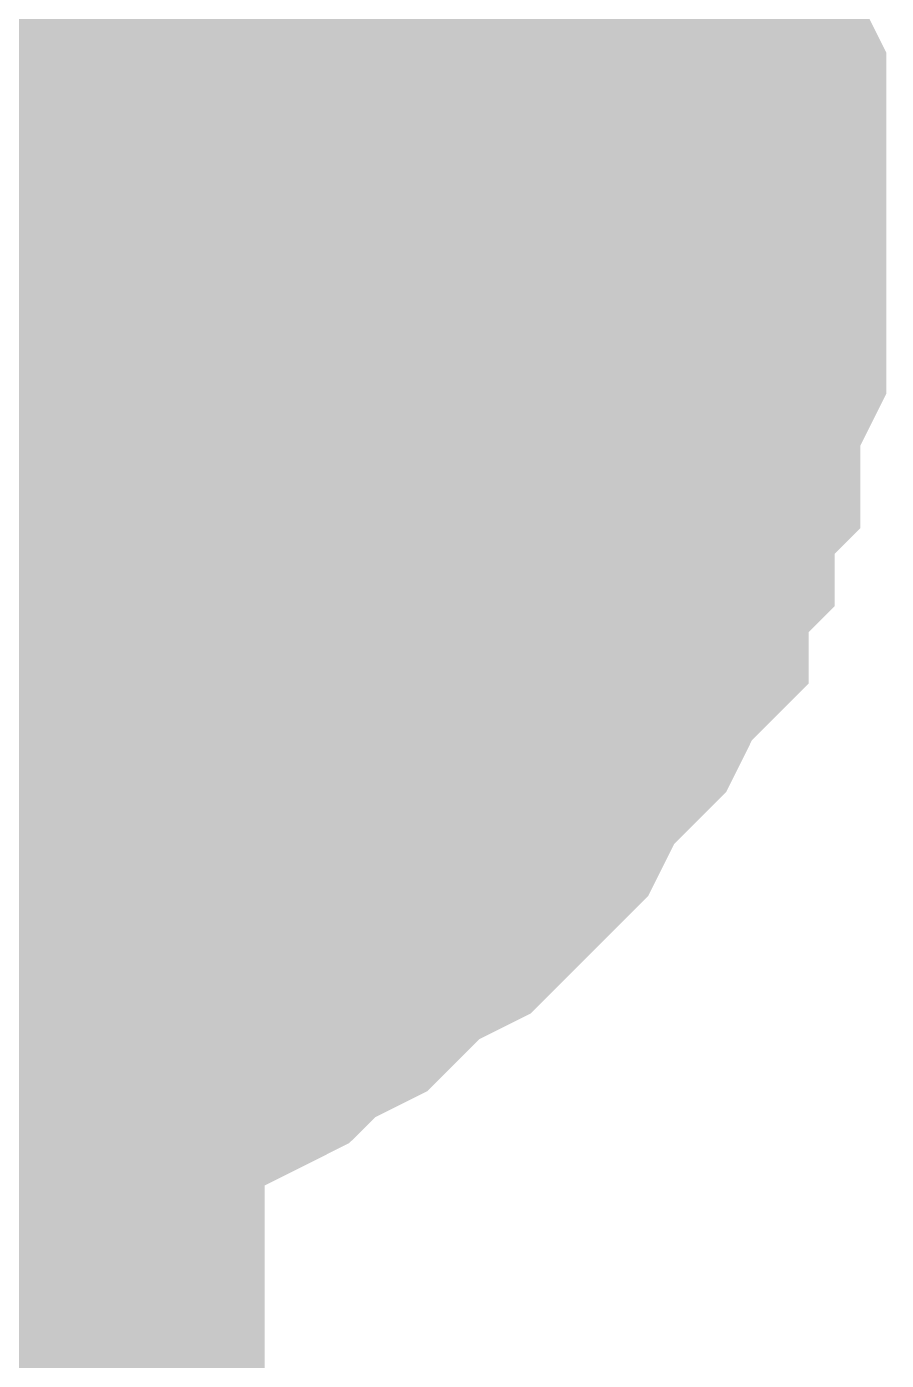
# Model space of a CAD drawing. Header units: inches. Extents: x 0 to 841, y 0 to 594.
# Drawn here: x 495.183 to 495.928, y 216.509 to 217.665 of the extents above; entities that cross this region are included whole.
import ezdxf

# ---------------------------------------------------------------- set-up
doc = ezdxf.new("R2010")
doc.units = ezdxf.units.IN
doc.layers.add('Sheet', color=255, linetype='Continuous')

msp = doc.modelspace()

# ---------------------------------------------------------------- linework, layer by layer
at = {"layer": 'Sheet'}
for points in [[(495.015, 212.4862, 0.7493, 0.7493, 0), (495.015, 217.4946, 0.7493, 0.7493, 0), (495.015, 222.4805, 0.7493, 0.7493, 0), (495.015, 227.4889, 0.7493, 0.7493, 0)], [(495.3743, 217.8314, 0.2997, 0.2997, 0), (495.3968, 217.809, 0.2997, 0.2997, 0), (495.4192, 217.7865, 0.2997, 0.2997, 0), (495.4192, 217.7641, 0.2997, 0.2997, 0), (495.4417, 217.7416, 0.2997, 0.2997, 0), (495.4417, 217.7191, 0.2997, 0.2997, 0), (495.4642, 217.6967, 0.2997, 0.2997, 0), (495.4642, 217.6742, 0.2997, 0.2997, 0), (495.4866, 217.6742, 0.2997, 0.2997, 0), (495.4866, 217.6293, 0.2997, 0.2997, 0), (495.4866, 217.6069, 0.2997, 0.2997, 0), (495.5091, 217.5844, 0.2997, 0.2997, 0), (495.5091, 217.5619, 0.2997, 0.2997, 0), (495.5091, 217.5395, 0.2997, 0.2997, 0), (495.5091, 217.517, 0.2997, 0.2997, 0), (495.5091, 217.4946, 0.2997, 0.2997, 0)], [(495.3743, 217.8314, 0.2997, 0.2997, 0), (495.3968, 217.809, 0.2997, 0.2997, 0), (495.4192, 217.7865, 0.2997, 0.2997, 0), (495.4192, 217.7641, 0.2997, 0.2997, 0), (495.4417, 217.7416, 0.2997, 0.2997, 0), (495.4417, 217.7191, 0.2997, 0.2997, 0), (495.4642, 217.6967, 0.2997, 0.2997, 0), (495.4642, 217.6742, 0.2997, 0.2997, 0), (495.4866, 217.6742, 0.2997, 0.2997, 0), (495.4866, 217.6293, 0.2997, 0.2997, 0), (495.4866, 217.6069, 0.2997, 0.2997, 0), (495.5091, 217.5844, 0.2997, 0.2997, 0), (495.5091, 217.5619, 0.2997, 0.2997, 0), (495.5091, 217.5395, 0.2997, 0.2997, 0), (495.5091, 217.517, 0.2997, 0.2997, 0), (495.5091, 217.4946, 0.2997, 0.2997, 0)], [(495.7112, 217.8314, 0.2997, 0.2997, 0), (495.7112, 217.7865, 0.2997, 0.2997, 0), (495.7337, 217.7641, 0.2997, 0.2997, 0), (495.7337, 217.7191, 0.2997, 0.2997, 0), (495.7561, 217.6967, 0.2997, 0.2997, 0), (495.7561, 217.6518, 0.2997, 0.2997, 0), (495.7786, 217.6069, 0.2997, 0.2997, 0), (495.7786, 217.5844, 0.2997, 0.2997, 0), (495.7786, 217.5395, 0.2997, 0.2997, 0), (495.7786, 217.4946, 0.2997, 0.2997, 0)], [(495.7112, 217.8314, 0.2997, 0.2997, 0), (495.7112, 217.7865, 0.2997, 0.2997, 0), (495.7337, 217.7641, 0.2997, 0.2997, 0), (495.7337, 217.7191, 0.2997, 0.2997, 0), (495.7561, 217.6967, 0.2997, 0.2997, 0), (495.7561, 217.6518, 0.2997, 0.2997, 0), (495.7786, 217.6069, 0.2997, 0.2997, 0), (495.7786, 217.5844, 0.2997, 0.2997, 0), (495.7786, 217.5395, 0.2997, 0.2997, 0), (495.7786, 217.4946, 0.2997, 0.2997, 0)], [(495.7112, 217.8314, 0.2997, 0.2997, 0), (495.7112, 217.7865, 0.2997, 0.2997, 0), (495.7337, 217.7641, 0.2997, 0.2997, 0), (495.7337, 217.7191, 0.2997, 0.2997, 0), (495.7561, 217.6967, 0.2997, 0.2997, 0), (495.7561, 217.6518, 0.2997, 0.2997, 0), (495.7786, 217.6069, 0.2997, 0.2997, 0), (495.7786, 217.5844, 0.2997, 0.2997, 0), (495.7786, 217.5395, 0.2997, 0.2997, 0), (495.7786, 217.4946, 0.2997, 0.2997, 0)], [(490.0069, 217.4946, 0.7493, 0.7493, 0), (495.015, 217.4946, 0.7493, 0.7493, 0)], [(495.4417, 217.7191, 0.0991, 0.0991, 0), (495.4642, 217.6967, 0.0991, 0.0991, 0), (495.4642, 217.6742, 0.0991, 0.0991, 0), (495.4866, 217.6742, 0.0991, 0.0991, 0), (495.4866, 217.6293, 0.0991, 0.0991, 0), (495.4866, 217.6069, 0.0991, 0.0991, 0), (495.5091, 217.5844, 0.0991, 0.0991, 0), (495.5091, 217.5619, 0.0991, 0.0991, 0), (495.5091, 217.5395, 0.0991, 0.0991, 0), (495.5091, 217.517, 0.0991, 0.0991, 0), (495.5091, 217.4946, 0.0991, 0.0991, 0)], [(495.4417, 217.7191, 0.0991, 0.0991, 0), (495.4642, 217.6967, 0.0991, 0.0991, 0), (495.4642, 217.6742, 0.0991, 0.0991, 0), (495.4866, 217.6742, 0.0991, 0.0991, 0), (495.4866, 217.6293, 0.0991, 0.0991, 0), (495.4866, 217.6069, 0.0991, 0.0991, 0), (495.5091, 217.5844, 0.0991, 0.0991, 0), (495.5091, 217.5619, 0.0991, 0.0991, 0), (495.5091, 217.5395, 0.0991, 0.0991, 0), (495.5091, 217.517, 0.0991, 0.0991, 0), (495.5091, 217.4946, 0.0991, 0.0991, 0)], [(495.7337, 217.7191, 0.0991, 0.0991, 0), (495.7561, 217.6967, 0.0991, 0.0991, 0), (495.7561, 217.6518, 0.0991, 0.0991, 0), (495.7786, 217.6069, 0.0991, 0.0991, 0), (495.7786, 217.5844, 0.0991, 0.0991, 0), (495.7786, 217.5395, 0.0991, 0.0991, 0), (495.7786, 217.4946, 0.0991, 0.0991, 0)], [(495.7337, 217.7191, 0.0991, 0.0991, 0), (495.7561, 217.6967, 0.0991, 0.0991, 0), (495.7561, 217.6518, 0.0991, 0.0991, 0), (495.7786, 217.6069, 0.0991, 0.0991, 0), (495.7786, 217.5844, 0.0991, 0.0991, 0), (495.7786, 217.5395, 0.0991, 0.0991, 0), (495.7786, 217.4946, 0.0991, 0.0991, 0)], [(495.7337, 217.7191, 0.0991, 0.0991, 0), (495.7561, 217.6967, 0.0991, 0.0991, 0), (495.7561, 217.6518, 0.0991, 0.0991, 0), (495.7786, 217.6069, 0.0991, 0.0991, 0), (495.7786, 217.5844, 0.0991, 0.0991, 0), (495.7786, 217.5395, 0.0991, 0.0991, 0), (495.7786, 217.4946, 0.0991, 0.0991, 0)], [(495.7786, 217.4946, 0.2997, 0.2997, 0), (495.7786, 217.4496, 0.2997, 0.2997, 0), (495.7786, 217.4047, 0.2997, 0.2997, 0), (495.7786, 217.3823, 0.2997, 0.2997, 0), (495.7561, 217.3373, 0.2997, 0.2997, 0), (495.7561, 217.2924, 0.2997, 0.2997, 0), (495.7337, 217.27, 0.2997, 0.2997, 0), (495.7337, 217.225, 0.2997, 0.2997, 0), (495.7112, 217.2026, 0.2997, 0.2997, 0), (495.7112, 217.1577, 0.2997, 0.2997, 0), (495.6887, 217.1352, 0.2997, 0.2997, 0), (495.6663, 217.0903, 0.2997, 0.2997, 0), (495.6438, 217.0678, 0.2997, 0.2997, 0), (495.6214, 217.0454, 0.2997, 0.2997, 0), (495.5989, 217.0005, 0.2997, 0.2997, 0), (495.5765, 216.978, 0.2997, 0.2997, 0), (495.554, 216.9555, 0.2997, 0.2997, 0), (495.5315, 216.9331, 0.2997, 0.2997, 0), (495.4866, 216.9106, 0.2997, 0.2997, 0), (495.4642, 216.8882, 0.2997, 0.2997, 0), (495.4417, 216.8657, 0.2997, 0.2997, 0), (495.3968, 216.8432, 0.2997, 0.2997, 0), (495.3743, 216.8208, 0.2997, 0.2997, 0), (495.3294, 216.7983, 0.2997, 0.2997, 0), (495.307, 216.7983, 0.2997, 0.2997, 0), (495.262, 216.7759, 0.2997, 0.2997, 0), (495.2396, 216.7759, 0.2997, 0.2997, 0), (495.1947, 216.7534, 0.2997, 0.2997, 0), (495.1722, 216.7534, 0.2997, 0.2997, 0), (495.1273, 216.7309, 0.2997, 0.2997, 0), (495.0824, 216.7309, 0.2997, 0.2997, 0), (495.0599, 216.7309, 0.2997, 0.2997, 0), (495.015, 216.7309, 0.2997, 0.2997, 0)], [(495.7786, 217.4946, 0.2997, 0.2997, 0), (495.7786, 217.4496, 0.2997, 0.2997, 0), (495.7786, 217.4047, 0.2997, 0.2997, 0), (495.7786, 217.3823, 0.2997, 0.2997, 0), (495.7561, 217.3373, 0.2997, 0.2997, 0), (495.7561, 217.2924, 0.2997, 0.2997, 0), (495.7337, 217.27, 0.2997, 0.2997, 0), (495.7337, 217.225, 0.2997, 0.2997, 0), (495.7112, 217.2026, 0.2997, 0.2997, 0), (495.7112, 217.1577, 0.2997, 0.2997, 0), (495.6887, 217.1352, 0.2997, 0.2997, 0), (495.6663, 217.0903, 0.2997, 0.2997, 0), (495.6438, 217.0678, 0.2997, 0.2997, 0), (495.6214, 217.0454, 0.2997, 0.2997, 0), (495.5989, 217.0005, 0.2997, 0.2997, 0), (495.5765, 216.978, 0.2997, 0.2997, 0), (495.554, 216.9555, 0.2997, 0.2997, 0), (495.5315, 216.9331, 0.2997, 0.2997, 0), (495.4866, 216.9106, 0.2997, 0.2997, 0), (495.4642, 216.8882, 0.2997, 0.2997, 0), (495.4417, 216.8657, 0.2997, 0.2997, 0), (495.3968, 216.8432, 0.2997, 0.2997, 0), (495.3743, 216.8208, 0.2997, 0.2997, 0), (495.3294, 216.7983, 0.2997, 0.2997, 0), (495.307, 216.7983, 0.2997, 0.2997, 0), (495.262, 216.7759, 0.2997, 0.2997, 0), (495.2396, 216.7759, 0.2997, 0.2997, 0), (495.1947, 216.7534, 0.2997, 0.2997, 0), (495.1722, 216.7534, 0.2997, 0.2997, 0), (495.1273, 216.7309, 0.2997, 0.2997, 0), (495.0824, 216.7309, 0.2997, 0.2997, 0), (495.0599, 216.7309, 0.2997, 0.2997, 0), (495.015, 216.7309, 0.2997, 0.2997, 0)], [(495.7786, 217.4946, 0.2997, 0.2997, 0), (495.7786, 217.4496, 0.2997, 0.2997, 0), (495.7786, 217.4047, 0.2997, 0.2997, 0), (495.7786, 217.3823, 0.2997, 0.2997, 0), (495.7561, 217.3373, 0.2997, 0.2997, 0), (495.7561, 217.2924, 0.2997, 0.2997, 0), (495.7337, 217.27, 0.2997, 0.2997, 0), (495.7337, 217.225, 0.2997, 0.2997, 0), (495.7112, 217.2026, 0.2997, 0.2997, 0), (495.7112, 217.1577, 0.2997, 0.2997, 0), (495.6887, 217.1352, 0.2997, 0.2997, 0), (495.6663, 217.0903, 0.2997, 0.2997, 0), (495.6438, 217.0678, 0.2997, 0.2997, 0), (495.6214, 217.0454, 0.2997, 0.2997, 0), (495.5989, 217.0005, 0.2997, 0.2997, 0), (495.5765, 216.978, 0.2997, 0.2997, 0), (495.554, 216.9555, 0.2997, 0.2997, 0), (495.5315, 216.9331, 0.2997, 0.2997, 0), (495.4866, 216.9106, 0.2997, 0.2997, 0), (495.4642, 216.8882, 0.2997, 0.2997, 0), (495.4417, 216.8657, 0.2997, 0.2997, 0), (495.3968, 216.8432, 0.2997, 0.2997, 0), (495.3743, 216.8208, 0.2997, 0.2997, 0), (495.3294, 216.7983, 0.2997, 0.2997, 0), (495.307, 216.7983, 0.2997, 0.2997, 0), (495.262, 216.7759, 0.2997, 0.2997, 0), (495.2396, 216.7759, 0.2997, 0.2997, 0), (495.1947, 216.7534, 0.2997, 0.2997, 0), (495.1722, 216.7534, 0.2997, 0.2997, 0), (495.1273, 216.7309, 0.2997, 0.2997, 0), (495.0824, 216.7309, 0.2997, 0.2997, 0), (495.0599, 216.7309, 0.2997, 0.2997, 0), (495.015, 216.7309, 0.2997, 0.2997, 0)], [(495.5091, 217.4946, 0.2997, 0.2997, 0), (495.5091, 217.4721, 0.2997, 0.2997, 0), (495.5091, 217.4496, 0.2997, 0.2997, 0), (495.5091, 217.4047, 0.2997, 0.2997, 0), (495.5091, 217.3823, 0.2997, 0.2997, 0), (495.4866, 217.3598, 0.2997, 0.2997, 0), (495.4866, 217.3373, 0.2997, 0.2997, 0), (495.4866, 217.3149, 0.2997, 0.2997, 0), (495.4642, 217.2924, 0.2997, 0.2997, 0), (495.4642, 217.27, 0.2997, 0.2997, 0), (495.4417, 217.2475, 0.2997, 0.2997, 0), (495.4417, 217.225, 0.2997, 0.2997, 0), (495.4192, 217.2026, 0.2997, 0.2997, 0), (495.4192, 217.1801, 0.2997, 0.2997, 0), (495.3968, 217.1577, 0.2997, 0.2997, 0), (495.3743, 217.1352, 0.2997, 0.2997, 0), (495.3743, 217.1352, 0.2997, 0.2997, 0), (495.3519, 217.1127, 0.2997, 0.2997, 0), (495.3294, 217.0903, 0.2997, 0.2997, 0), (495.307, 217.0678, 0.2997, 0.2997, 0), (495.2845, 217.0678, 0.2997, 0.2997, 0), (495.262, 217.0454, 0.2997, 0.2997, 0), (495.2396, 217.0454, 0.2997, 0.2997, 0), (495.2171, 217.0229, 0.2997, 0.2997, 0), (495.1947, 217.0229, 0.2997, 0.2997, 0), (495.1947, 217.0005, 0.2997, 0.2997, 0), (495.1498, 217.0005, 0.2997, 0.2997, 0), (495.1273, 217.0005, 0.2997, 0.2997, 0), (495.1048, 216.978, 0.2997, 0.2997, 0), (495.0824, 216.978, 0.2997, 0.2997, 0), (495.0599, 216.978, 0.2997, 0.2997, 0), (495.0375, 216.978, 0.2997, 0.2997, 0), (495.015, 216.978, 0.2997, 0.2997, 0)], [(495.5091, 217.4946, 0.2997, 0.2997, 0), (495.5091, 217.4721, 0.2997, 0.2997, 0), (495.5091, 217.4496, 0.2997, 0.2997, 0), (495.5091, 217.4047, 0.2997, 0.2997, 0), (495.5091, 217.3823, 0.2997, 0.2997, 0), (495.4866, 217.3598, 0.2997, 0.2997, 0), (495.4866, 217.3373, 0.2997, 0.2997, 0), (495.4866, 217.3149, 0.2997, 0.2997, 0), (495.4642, 217.2924, 0.2997, 0.2997, 0), (495.4642, 217.27, 0.2997, 0.2997, 0), (495.4417, 217.2475, 0.2997, 0.2997, 0), (495.4417, 217.225, 0.2997, 0.2997, 0), (495.4192, 217.2026, 0.2997, 0.2997, 0), (495.4192, 217.1801, 0.2997, 0.2997, 0), (495.3968, 217.1577, 0.2997, 0.2997, 0), (495.3743, 217.1352, 0.2997, 0.2997, 0), (495.3743, 217.1352, 0.2997, 0.2997, 0), (495.3519, 217.1127, 0.2997, 0.2997, 0), (495.3294, 217.0903, 0.2997, 0.2997, 0), (495.307, 217.0678, 0.2997, 0.2997, 0), (495.2845, 217.0678, 0.2997, 0.2997, 0), (495.262, 217.0454, 0.2997, 0.2997, 0), (495.2396, 217.0454, 0.2997, 0.2997, 0), (495.2171, 217.0229, 0.2997, 0.2997, 0), (495.1947, 217.0229, 0.2997, 0.2997, 0), (495.1947, 217.0005, 0.2997, 0.2997, 0), (495.1498, 217.0005, 0.2997, 0.2997, 0), (495.1273, 217.0005, 0.2997, 0.2997, 0), (495.1048, 216.978, 0.2997, 0.2997, 0), (495.0824, 216.978, 0.2997, 0.2997, 0), (495.0599, 216.978, 0.2997, 0.2997, 0), (495.0375, 216.978, 0.2997, 0.2997, 0), (495.015, 216.978, 0.2997, 0.2997, 0)], [(495.5091, 217.4946, 0.2997, 0.2997, 0), (495.5091, 217.4946, 0.2997, 0.2997, 0), (495.5091, 217.4946, 0.2997, 0.2997, 0), (495.5091, 217.4946, 0.2997, 0.2997, 0), (495.5091, 217.4946, 0.2997, 0.2997, 0), (495.5091, 217.4946, 0.2997, 0.2997, 0), (495.5091, 217.4946, 0.2997, 0.2997, 0), (495.5091, 217.4946, 0.2997, 0.2997, 0), (495.5091, 217.4946, 0.2997, 0.2997, 0), (495.5091, 217.4946, 0.2997, 0.2997, 0), (495.5091, 217.4946, 0.2997, 0.2997, 0), (495.5091, 217.4946, 0.2997, 0.2997, 0), (495.5091, 217.4946, 0.2997, 0.2997, 0), (495.5091, 217.4946, 0.2997, 0.2997, 0), (495.5091, 217.4946, 0.2997, 0.2997, 0), (495.5091, 217.4946, 0.2997, 0.2997, 0), (495.5091, 217.4946, 0.2997, 0.2997, 0), (495.5091, 217.4946, 0.2997, 0.2997, 0), (495.5091, 217.4946, 0.2997, 0.2997, 0), (495.5091, 217.4946, 0.2997, 0.2997, 0), (495.5091, 217.4946, 0.2997, 0.2997, 0), (495.5091, 217.4946, 0.2997, 0.2997, 0), (495.5091, 217.4946, 0.2997, 0.2997, 0), (495.5091, 217.4946, 0.2997, 0.2997, 0), (495.5091, 217.4946, 0.2997, 0.2997, 0), (495.5091, 217.4946, 0.2997, 0.2997, 0), (495.5091, 217.4946, 0.2997, 0.2997, 0), (495.5091, 217.4946, 0.2997, 0.2997, 0), (495.5091, 217.4946, 0.2997, 0.2997, 0), (495.5091, 217.4946, 0.2997, 0.2997, 0), (495.5091, 217.4946, 0.2997, 0.2997, 0), (495.5091, 217.4946, 0.2997, 0.2997, 0), (495.5091, 217.4946, 0.2997, 0.2997, 0)], [(495.5091, 217.4946, 0.2997, 0.2997, 0), (495.5091, 217.4946, 0.2997, 0.2997, 0)], [(495.5091, 217.4946, 0.2997, 0.2997, 0), (495.5091, 217.4946, 0.2997, 0.2997, 0), (495.5091, 217.4946, 0.2997, 0.2997, 0), (495.5091, 217.4946, 0.2997, 0.2997, 0), (495.5091, 217.4946, 0.2997, 0.2997, 0), (495.5091, 217.4946, 0.2997, 0.2997, 0), (495.5091, 217.4946, 0.2997, 0.2997, 0), (495.5091, 217.4946, 0.2997, 0.2997, 0), (495.5091, 217.4946, 0.2997, 0.2997, 0), (495.5091, 217.4946, 0.2997, 0.2997, 0), (495.5091, 217.4946, 0.2997, 0.2997, 0), (495.5091, 217.4946, 0.2997, 0.2997, 0), (495.5091, 217.4946, 0.2997, 0.2997, 0), (495.5091, 217.4946, 0.2997, 0.2997, 0), (495.5091, 217.4946, 0.2997, 0.2997, 0), (495.5091, 217.4946, 0.2997, 0.2997, 0), (495.5091, 217.4946, 0.2997, 0.2997, 0), (495.5091, 217.4946, 0.2997, 0.2997, 0), (495.5091, 217.4946, 0.2997, 0.2997, 0), (495.5091, 217.4946, 0.2997, 0.2997, 0), (495.5091, 217.4946, 0.2997, 0.2997, 0), (495.5091, 217.4946, 0.2997, 0.2997, 0), (495.5091, 217.4946, 0.2997, 0.2997, 0), (495.5091, 217.4946, 0.2997, 0.2997, 0), (495.5091, 217.4946, 0.2997, 0.2997, 0), (495.5091, 217.4946, 0.2997, 0.2997, 0), (495.5091, 217.4946, 0.2997, 0.2997, 0), (495.5091, 217.4946, 0.2997, 0.2997, 0), (495.5091, 217.4946, 0.2997, 0.2997, 0), (495.5091, 217.4946, 0.2997, 0.2997, 0), (495.5091, 217.4946, 0.2997, 0.2997, 0), (495.5091, 217.4946, 0.2997, 0.2997, 0), (495.5091, 217.4946, 0.2997, 0.2997, 0)], [(495.5091, 217.4946, 0.2997, 0.2997, 0), (495.5091, 217.4946, 0.2997, 0.2997, 0)], [(495.7786, 217.4946, 0.2997, 0.2997, 0), (495.7786, 217.4946, 0.2997, 0.2997, 0), (495.7786, 217.4946, 0.2997, 0.2997, 0), (495.7786, 217.4946, 0.2997, 0.2997, 0), (495.7786, 217.4946, 0.2997, 0.2997, 0), (495.7786, 217.4946, 0.2997, 0.2997, 0), (495.7786, 217.4946, 0.2997, 0.2997, 0), (495.7786, 217.4946, 0.2997, 0.2997, 0), (495.7786, 217.4946, 0.2997, 0.2997, 0), (495.7786, 217.4946, 0.2997, 0.2997, 0), (495.7786, 217.4946, 0.2997, 0.2997, 0), (495.7786, 217.4946, 0.2997, 0.2997, 0), (495.7786, 217.4946, 0.2997, 0.2997, 0), (495.7786, 217.4946, 0.2997, 0.2997, 0), (495.7786, 217.4946, 0.2997, 0.2997, 0), (495.7786, 217.4946, 0.2997, 0.2997, 0), (495.7786, 217.4946, 0.2997, 0.2997, 0), (495.7786, 217.4946, 0.2997, 0.2997, 0), (495.7786, 217.4946, 0.2997, 0.2997, 0), (495.7786, 217.4946, 0.2997, 0.2997, 0), (495.7786, 217.4946, 0.2997, 0.2997, 0), (495.7786, 217.4946, 0.2997, 0.2997, 0), (495.7786, 217.4946, 0.2997, 0.2997, 0), (495.7786, 217.4946, 0.2997, 0.2997, 0), (495.7786, 217.4946, 0.2997, 0.2997, 0), (495.7786, 217.4946, 0.2997, 0.2997, 0), (495.7786, 217.4946, 0.2997, 0.2997, 0), (495.7786, 217.4946, 0.2997, 0.2997, 0), (495.7786, 217.4946, 0.2997, 0.2997, 0), (495.7786, 217.4946, 0.2997, 0.2997, 0), (495.7786, 217.4946, 0.2997, 0.2997, 0), (495.7786, 217.4946, 0.2997, 0.2997, 0), (495.7786, 217.4946, 0.2997, 0.2997, 0)], [(495.7786, 217.4946, 0.2997, 0.2997, 0), (495.7786, 217.4946, 0.2997, 0.2997, 0)], [(495.7786, 217.4946, 0.2997, 0.2997, 0), (495.7786, 217.4946, 0.2997, 0.2997, 0), (495.7786, 217.4946, 0.2997, 0.2997, 0), (495.7786, 217.4946, 0.2997, 0.2997, 0), (495.7786, 217.4946, 0.2997, 0.2997, 0), (495.7786, 217.4946, 0.2997, 0.2997, 0), (495.7786, 217.4946, 0.2997, 0.2997, 0), (495.7786, 217.4946, 0.2997, 0.2997, 0), (495.7786, 217.4946, 0.2997, 0.2997, 0), (495.7786, 217.4946, 0.2997, 0.2997, 0), (495.7786, 217.4946, 0.2997, 0.2997, 0), (495.7786, 217.4946, 0.2997, 0.2997, 0), (495.7786, 217.4946, 0.2997, 0.2997, 0), (495.7786, 217.4946, 0.2997, 0.2997, 0), (495.7786, 217.4946, 0.2997, 0.2997, 0), (495.7786, 217.4946, 0.2997, 0.2997, 0), (495.7786, 217.4946, 0.2997, 0.2997, 0), (495.7786, 217.4946, 0.2997, 0.2997, 0), (495.7786, 217.4946, 0.2997, 0.2997, 0), (495.7786, 217.4946, 0.2997, 0.2997, 0), (495.7786, 217.4946, 0.2997, 0.2997, 0), (495.7786, 217.4946, 0.2997, 0.2997, 0), (495.7786, 217.4946, 0.2997, 0.2997, 0), (495.7786, 217.4946, 0.2997, 0.2997, 0), (495.7786, 217.4946, 0.2997, 0.2997, 0), (495.7786, 217.4946, 0.2997, 0.2997, 0), (495.7786, 217.4946, 0.2997, 0.2997, 0), (495.7786, 217.4946, 0.2997, 0.2997, 0), (495.7786, 217.4946, 0.2997, 0.2997, 0), (495.7786, 217.4946, 0.2997, 0.2997, 0), (495.7786, 217.4946, 0.2997, 0.2997, 0), (495.7786, 217.4946, 0.2997, 0.2997, 0), (495.7786, 217.4946, 0.2997, 0.2997, 0)], [(495.7786, 217.4946, 0.2997, 0.2997, 0), (495.7786, 217.4946, 0.2997, 0.2997, 0)], [(495.7786, 217.4946, 0.2997, 0.2997, 0), (495.7786, 217.4946, 0.2997, 0.2997, 0), (495.7786, 217.4946, 0.2997, 0.2997, 0), (495.7786, 217.4946, 0.2997, 0.2997, 0), (495.7786, 217.4946, 0.2997, 0.2997, 0), (495.7786, 217.4946, 0.2997, 0.2997, 0), (495.7786, 217.4946, 0.2997, 0.2997, 0), (495.7786, 217.4946, 0.2997, 0.2997, 0), (495.7786, 217.4946, 0.2997, 0.2997, 0), (495.7786, 217.4946, 0.2997, 0.2997, 0), (495.7786, 217.4946, 0.2997, 0.2997, 0), (495.7786, 217.4946, 0.2997, 0.2997, 0), (495.7786, 217.4946, 0.2997, 0.2997, 0), (495.7786, 217.4946, 0.2997, 0.2997, 0), (495.7786, 217.4946, 0.2997, 0.2997, 0), (495.7786, 217.4946, 0.2997, 0.2997, 0), (495.7786, 217.4946, 0.2997, 0.2997, 0), (495.7786, 217.4946, 0.2997, 0.2997, 0), (495.7786, 217.4946, 0.2997, 0.2997, 0), (495.7786, 217.4946, 0.2997, 0.2997, 0), (495.7786, 217.4946, 0.2997, 0.2997, 0), (495.7786, 217.4946, 0.2997, 0.2997, 0), (495.7786, 217.4946, 0.2997, 0.2997, 0), (495.7786, 217.4946, 0.2997, 0.2997, 0), (495.7786, 217.4946, 0.2997, 0.2997, 0), (495.7786, 217.4946, 0.2997, 0.2997, 0), (495.7786, 217.4946, 0.2997, 0.2997, 0), (495.7786, 217.4946, 0.2997, 0.2997, 0), (495.7786, 217.4946, 0.2997, 0.2997, 0), (495.7786, 217.4946, 0.2997, 0.2997, 0), (495.7786, 217.4946, 0.2997, 0.2997, 0), (495.7786, 217.4946, 0.2997, 0.2997, 0), (495.7786, 217.4946, 0.2997, 0.2997, 0)], [(495.7786, 217.4946, 0.2997, 0.2997, 0), (495.7786, 217.4946, 0.2997, 0.2997, 0)], [(495.7786, 217.4946, 0.0991, 0.0991, 0), (495.7786, 217.4496, 0.0991, 0.0991, 0), (495.7786, 217.4047, 0.0991, 0.0991, 0), (495.7786, 217.3823, 0.0991, 0.0991, 0), (495.7561, 217.3373, 0.0991, 0.0991, 0), (495.7561, 217.2924, 0.0991, 0.0991, 0), (495.7337, 217.27, 0.0991, 0.0991, 0), (495.7337, 217.225, 0.0991, 0.0991, 0), (495.7112, 217.2026, 0.0991, 0.0991, 0), (495.7112, 217.1577, 0.0991, 0.0991, 0), (495.6887, 217.1352, 0.0991, 0.0991, 0), (495.6663, 217.0903, 0.0991, 0.0991, 0), (495.6438, 217.0678, 0.0991, 0.0991, 0), (495.6214, 217.0454, 0.0991, 0.0991, 0), (495.5989, 217.0005, 0.0991, 0.0991, 0), (495.5765, 216.978, 0.0991, 0.0991, 0), (495.554, 216.9555, 0.0991, 0.0991, 0), (495.5315, 216.9331, 0.0991, 0.0991, 0), (495.4866, 216.9106, 0.0991, 0.0991, 0), (495.4642, 216.8882, 0.0991, 0.0991, 0), (495.4417, 216.8657, 0.0991, 0.0991, 0), (495.3968, 216.8432, 0.0991, 0.0991, 0), (495.3743, 216.8208, 0.0991, 0.0991, 0), (495.3294, 216.7983, 0.0991, 0.0991, 0), (495.307, 216.7983, 0.0991, 0.0991, 0), (495.262, 216.7759, 0.0991, 0.0991, 0), (495.2396, 216.7759, 0.0991, 0.0991, 0), (495.1947, 216.7534, 0.0991, 0.0991, 0), (495.1722, 216.7534, 0.0991, 0.0991, 0), (495.1273, 216.7309, 0.0991, 0.0991, 0)], [(495.7786, 217.4946, 0.0991, 0.0991, 0), (495.7786, 217.4496, 0.0991, 0.0991, 0), (495.7786, 217.4047, 0.0991, 0.0991, 0), (495.7786, 217.3823, 0.0991, 0.0991, 0), (495.7561, 217.3373, 0.0991, 0.0991, 0), (495.7561, 217.2924, 0.0991, 0.0991, 0), (495.7337, 217.27, 0.0991, 0.0991, 0), (495.7337, 217.225, 0.0991, 0.0991, 0), (495.7112, 217.2026, 0.0991, 0.0991, 0), (495.7112, 217.1577, 0.0991, 0.0991, 0), (495.6887, 217.1352, 0.0991, 0.0991, 0), (495.6663, 217.0903, 0.0991, 0.0991, 0), (495.6438, 217.0678, 0.0991, 0.0991, 0), (495.6214, 217.0454, 0.0991, 0.0991, 0), (495.5989, 217.0005, 0.0991, 0.0991, 0), (495.5765, 216.978, 0.0991, 0.0991, 0), (495.554, 216.9555, 0.0991, 0.0991, 0), (495.5315, 216.9331, 0.0991, 0.0991, 0), (495.4866, 216.9106, 0.0991, 0.0991, 0), (495.4642, 216.8882, 0.0991, 0.0991, 0), (495.4417, 216.8657, 0.0991, 0.0991, 0), (495.3968, 216.8432, 0.0991, 0.0991, 0), (495.3743, 216.8208, 0.0991, 0.0991, 0), (495.3294, 216.7983, 0.0991, 0.0991, 0), (495.307, 216.7983, 0.0991, 0.0991, 0), (495.262, 216.7759, 0.0991, 0.0991, 0), (495.2396, 216.7759, 0.0991, 0.0991, 0), (495.1947, 216.7534, 0.0991, 0.0991, 0), (495.1722, 216.7534, 0.0991, 0.0991, 0), (495.1273, 216.7309, 0.0991, 0.0991, 0)], [(495.7786, 217.4946, 0.0991, 0.0991, 0), (495.7786, 217.4496, 0.0991, 0.0991, 0), (495.7786, 217.4047, 0.0991, 0.0991, 0), (495.7786, 217.3823, 0.0991, 0.0991, 0), (495.7561, 217.3373, 0.0991, 0.0991, 0), (495.7561, 217.2924, 0.0991, 0.0991, 0), (495.7337, 217.27, 0.0991, 0.0991, 0), (495.7337, 217.225, 0.0991, 0.0991, 0), (495.7112, 217.2026, 0.0991, 0.0991, 0), (495.7112, 217.1577, 0.0991, 0.0991, 0), (495.6887, 217.1352, 0.0991, 0.0991, 0), (495.6663, 217.0903, 0.0991, 0.0991, 0), (495.6438, 217.0678, 0.0991, 0.0991, 0), (495.6214, 217.0454, 0.0991, 0.0991, 0), (495.5989, 217.0005, 0.0991, 0.0991, 0), (495.5765, 216.978, 0.0991, 0.0991, 0), (495.554, 216.9555, 0.0991, 0.0991, 0), (495.5315, 216.9331, 0.0991, 0.0991, 0), (495.4866, 216.9106, 0.0991, 0.0991, 0), (495.4642, 216.8882, 0.0991, 0.0991, 0), (495.4417, 216.8657, 0.0991, 0.0991, 0), (495.3968, 216.8432, 0.0991, 0.0991, 0), (495.3743, 216.8208, 0.0991, 0.0991, 0), (495.3294, 216.7983, 0.0991, 0.0991, 0), (495.307, 216.7983, 0.0991, 0.0991, 0), (495.262, 216.7759, 0.0991, 0.0991, 0), (495.2396, 216.7759, 0.0991, 0.0991, 0), (495.1947, 216.7534, 0.0991, 0.0991, 0), (495.1722, 216.7534, 0.0991, 0.0991, 0), (495.1273, 216.7309, 0.0991, 0.0991, 0)], [(495.5091, 217.4946, 0.0991, 0.0991, 0), (495.5091, 217.4721, 0.0991, 0.0991, 0), (495.5091, 217.4496, 0.0991, 0.0991, 0), (495.5091, 217.4047, 0.0991, 0.0991, 0), (495.5091, 217.3823, 0.0991, 0.0991, 0), (495.4866, 217.3598, 0.0991, 0.0991, 0), (495.4866, 217.3373, 0.0991, 0.0991, 0), (495.4866, 217.3149, 0.0991, 0.0991, 0), (495.4642, 217.2924, 0.0991, 0.0991, 0), (495.4642, 217.27, 0.0991, 0.0991, 0), (495.4417, 217.2475, 0.0991, 0.0991, 0), (495.4417, 217.225, 0.0991, 0.0991, 0), (495.4192, 217.2026, 0.0991, 0.0991, 0), (495.4192, 217.1801, 0.0991, 0.0991, 0), (495.3968, 217.1577, 0.0991, 0.0991, 0), (495.3743, 217.1352, 0.0991, 0.0991, 0), (495.3743, 217.1352, 0.0991, 0.0991, 0), (495.3519, 217.1127, 0.0991, 0.0991, 0), (495.3294, 217.0903, 0.0991, 0.0991, 0), (495.307, 217.0678, 0.0991, 0.0991, 0), (495.2845, 217.0678, 0.0991, 0.0991, 0), (495.262, 217.0454, 0.0991, 0.0991, 0), (495.2396, 217.0454, 0.0991, 0.0991, 0), (495.2171, 217.0229, 0.0991, 0.0991, 0), (495.1947, 217.0229, 0.0991, 0.0991, 0), (495.1947, 217.0005, 0.0991, 0.0991, 0), (495.1498, 217.0005, 0.0991, 0.0991, 0), (495.1273, 217.0005, 0.0991, 0.0991, 0)], [(495.5091, 217.4946, 0.0991, 0.0991, 0), (495.5091, 217.4721, 0.0991, 0.0991, 0), (495.5091, 217.4496, 0.0991, 0.0991, 0), (495.5091, 217.4047, 0.0991, 0.0991, 0), (495.5091, 217.3823, 0.0991, 0.0991, 0), (495.4866, 217.3598, 0.0991, 0.0991, 0), (495.4866, 217.3373, 0.0991, 0.0991, 0), (495.4866, 217.3149, 0.0991, 0.0991, 0), (495.4642, 217.2924, 0.0991, 0.0991, 0), (495.4642, 217.27, 0.0991, 0.0991, 0), (495.4417, 217.2475, 0.0991, 0.0991, 0), (495.4417, 217.225, 0.0991, 0.0991, 0), (495.4192, 217.2026, 0.0991, 0.0991, 0), (495.4192, 217.1801, 0.0991, 0.0991, 0), (495.3968, 217.1577, 0.0991, 0.0991, 0), (495.3743, 217.1352, 0.0991, 0.0991, 0), (495.3743, 217.1352, 0.0991, 0.0991, 0), (495.3519, 217.1127, 0.0991, 0.0991, 0), (495.3294, 217.0903, 0.0991, 0.0991, 0), (495.307, 217.0678, 0.0991, 0.0991, 0), (495.2845, 217.0678, 0.0991, 0.0991, 0), (495.262, 217.0454, 0.0991, 0.0991, 0), (495.2396, 217.0454, 0.0991, 0.0991, 0), (495.2171, 217.0229, 0.0991, 0.0991, 0), (495.1947, 217.0229, 0.0991, 0.0991, 0), (495.1947, 217.0005, 0.0991, 0.0991, 0), (495.1498, 217.0005, 0.0991, 0.0991, 0), (495.1273, 217.0005, 0.0991, 0.0991, 0)], [(495.5091, 217.4946, 0.0991, 0.0991, 0), (495.5091, 217.4946, 0.0991, 0.0991, 0), (495.5091, 217.4946, 0.0991, 0.0991, 0), (495.5091, 217.4946, 0.0991, 0.0991, 0), (495.5091, 217.4946, 0.0991, 0.0991, 0), (495.5091, 217.4946, 0.0991, 0.0991, 0), (495.5091, 217.4946, 0.0991, 0.0991, 0), (495.5091, 217.4946, 0.0991, 0.0991, 0), (495.5091, 217.4946, 0.0991, 0.0991, 0), (495.5091, 217.4946, 0.0991, 0.0991, 0), (495.5091, 217.4946, 0.0991, 0.0991, 0), (495.5091, 217.4946, 0.0991, 0.0991, 0), (495.5091, 217.4946, 0.0991, 0.0991, 0), (495.5091, 217.4946, 0.0991, 0.0991, 0), (495.5091, 217.4946, 0.0991, 0.0991, 0), (495.5091, 217.4946, 0.0991, 0.0991, 0), (495.5091, 217.4946, 0.0991, 0.0991, 0), (495.5091, 217.4946, 0.0991, 0.0991, 0), (495.5091, 217.4946, 0.0991, 0.0991, 0), (495.5091, 217.4946, 0.0991, 0.0991, 0), (495.5091, 217.4946, 0.0991, 0.0991, 0), (495.5091, 217.4946, 0.0991, 0.0991, 0), (495.5091, 217.4946, 0.0991, 0.0991, 0), (495.5091, 217.4946, 0.0991, 0.0991, 0), (495.5091, 217.4946, 0.0991, 0.0991, 0), (495.5091, 217.4946, 0.0991, 0.0991, 0), (495.5091, 217.4946, 0.0991, 0.0991, 0), (495.5091, 217.4946, 0.0991, 0.0991, 0), (495.5091, 217.4946, 0.0991, 0.0991, 0), (495.5091, 217.4946, 0.0991, 0.0991, 0), (495.5091, 217.4946, 0.0991, 0.0991, 0), (495.5091, 217.4946, 0.0991, 0.0991, 0), (495.5091, 217.4946, 0.0991, 0.0991, 0)], [(495.5091, 217.4946, 0.0991, 0.0991, 0), (495.5091, 217.4946, 0.0991, 0.0991, 0)], [(495.5091, 217.4946, 0.0991, 0.0991, 0), (495.5091, 217.4946, 0.0991, 0.0991, 0), (495.5091, 217.4946, 0.0991, 0.0991, 0), (495.5091, 217.4946, 0.0991, 0.0991, 0), (495.5091, 217.4946, 0.0991, 0.0991, 0), (495.5091, 217.4946, 0.0991, 0.0991, 0), (495.5091, 217.4946, 0.0991, 0.0991, 0), (495.5091, 217.4946, 0.0991, 0.0991, 0), (495.5091, 217.4946, 0.0991, 0.0991, 0), (495.5091, 217.4946, 0.0991, 0.0991, 0), (495.5091, 217.4946, 0.0991, 0.0991, 0), (495.5091, 217.4946, 0.0991, 0.0991, 0), (495.5091, 217.4946, 0.0991, 0.0991, 0), (495.5091, 217.4946, 0.0991, 0.0991, 0), (495.5091, 217.4946, 0.0991, 0.0991, 0), (495.5091, 217.4946, 0.0991, 0.0991, 0), (495.5091, 217.4946, 0.0991, 0.0991, 0), (495.5091, 217.4946, 0.0991, 0.0991, 0), (495.5091, 217.4946, 0.0991, 0.0991, 0), (495.5091, 217.4946, 0.0991, 0.0991, 0), (495.5091, 217.4946, 0.0991, 0.0991, 0), (495.5091, 217.4946, 0.0991, 0.0991, 0), (495.5091, 217.4946, 0.0991, 0.0991, 0), (495.5091, 217.4946, 0.0991, 0.0991, 0), (495.5091, 217.4946, 0.0991, 0.0991, 0), (495.5091, 217.4946, 0.0991, 0.0991, 0), (495.5091, 217.4946, 0.0991, 0.0991, 0), (495.5091, 217.4946, 0.0991, 0.0991, 0), (495.5091, 217.4946, 0.0991, 0.0991, 0), (495.5091, 217.4946, 0.0991, 0.0991, 0), (495.5091, 217.4946, 0.0991, 0.0991, 0), (495.5091, 217.4946, 0.0991, 0.0991, 0), (495.5091, 217.4946, 0.0991, 0.0991, 0)], [(495.5091, 217.4946, 0.0991, 0.0991, 0), (495.5091, 217.4946, 0.0991, 0.0991, 0)], [(495.7786, 217.4946, 0.0991, 0.0991, 0), (495.7786, 217.4946, 0.0991, 0.0991, 0), (495.7786, 217.4946, 0.0991, 0.0991, 0), (495.7786, 217.4946, 0.0991, 0.0991, 0), (495.7786, 217.4946, 0.0991, 0.0991, 0), (495.7786, 217.4946, 0.0991, 0.0991, 0), (495.7786, 217.4946, 0.0991, 0.0991, 0), (495.7786, 217.4946, 0.0991, 0.0991, 0), (495.7786, 217.4946, 0.0991, 0.0991, 0), (495.7786, 217.4946, 0.0991, 0.0991, 0), (495.7786, 217.4946, 0.0991, 0.0991, 0), (495.7786, 217.4946, 0.0991, 0.0991, 0), (495.7786, 217.4946, 0.0991, 0.0991, 0), (495.7786, 217.4946, 0.0991, 0.0991, 0), (495.7786, 217.4946, 0.0991, 0.0991, 0), (495.7786, 217.4946, 0.0991, 0.0991, 0), (495.7786, 217.4946, 0.0991, 0.0991, 0), (495.7786, 217.4946, 0.0991, 0.0991, 0), (495.7786, 217.4946, 0.0991, 0.0991, 0), (495.7786, 217.4946, 0.0991, 0.0991, 0), (495.7786, 217.4946, 0.0991, 0.0991, 0), (495.7786, 217.4946, 0.0991, 0.0991, 0), (495.7786, 217.4946, 0.0991, 0.0991, 0), (495.7786, 217.4946, 0.0991, 0.0991, 0), (495.7786, 217.4946, 0.0991, 0.0991, 0), (495.7786, 217.4946, 0.0991, 0.0991, 0), (495.7786, 217.4946, 0.0991, 0.0991, 0), (495.7786, 217.4946, 0.0991, 0.0991, 0), (495.7786, 217.4946, 0.0991, 0.0991, 0), (495.7786, 217.4946, 0.0991, 0.0991, 0), (495.7786, 217.4946, 0.0991, 0.0991, 0), (495.7786, 217.4946, 0.0991, 0.0991, 0), (495.7786, 217.4946, 0.0991, 0.0991, 0)], [(495.7786, 217.4946, 0.0991, 0.0991, 0), (495.7786, 217.4946, 0.0991, 0.0991, 0)], [(495.7786, 217.4946, 0.0991, 0.0991, 0), (495.7786, 217.4946, 0.0991, 0.0991, 0), (495.7786, 217.4946, 0.0991, 0.0991, 0), (495.7786, 217.4946, 0.0991, 0.0991, 0), (495.7786, 217.4946, 0.0991, 0.0991, 0), (495.7786, 217.4946, 0.0991, 0.0991, 0), (495.7786, 217.4946, 0.0991, 0.0991, 0), (495.7786, 217.4946, 0.0991, 0.0991, 0), (495.7786, 217.4946, 0.0991, 0.0991, 0), (495.7786, 217.4946, 0.0991, 0.0991, 0), (495.7786, 217.4946, 0.0991, 0.0991, 0), (495.7786, 217.4946, 0.0991, 0.0991, 0), (495.7786, 217.4946, 0.0991, 0.0991, 0), (495.7786, 217.4946, 0.0991, 0.0991, 0), (495.7786, 217.4946, 0.0991, 0.0991, 0), (495.7786, 217.4946, 0.0991, 0.0991, 0), (495.7786, 217.4946, 0.0991, 0.0991, 0), (495.7786, 217.4946, 0.0991, 0.0991, 0), (495.7786, 217.4946, 0.0991, 0.0991, 0), (495.7786, 217.4946, 0.0991, 0.0991, 0), (495.7786, 217.4946, 0.0991, 0.0991, 0), (495.7786, 217.4946, 0.0991, 0.0991, 0), (495.7786, 217.4946, 0.0991, 0.0991, 0), (495.7786, 217.4946, 0.0991, 0.0991, 0), (495.7786, 217.4946, 0.0991, 0.0991, 0), (495.7786, 217.4946, 0.0991, 0.0991, 0), (495.7786, 217.4946, 0.0991, 0.0991, 0), (495.7786, 217.4946, 0.0991, 0.0991, 0), (495.7786, 217.4946, 0.0991, 0.0991, 0), (495.7786, 217.4946, 0.0991, 0.0991, 0), (495.7786, 217.4946, 0.0991, 0.0991, 0), (495.7786, 217.4946, 0.0991, 0.0991, 0), (495.7786, 217.4946, 0.0991, 0.0991, 0)], [(495.7786, 217.4946, 0.0991, 0.0991, 0), (495.7786, 217.4946, 0.0991, 0.0991, 0)], [(495.7786, 217.4946, 0.0991, 0.0991, 0), (495.7786, 217.4946, 0.0991, 0.0991, 0), (495.7786, 217.4946, 0.0991, 0.0991, 0), (495.7786, 217.4946, 0.0991, 0.0991, 0), (495.7786, 217.4946, 0.0991, 0.0991, 0), (495.7786, 217.4946, 0.0991, 0.0991, 0), (495.7786, 217.4946, 0.0991, 0.0991, 0), (495.7786, 217.4946, 0.0991, 0.0991, 0), (495.7786, 217.4946, 0.0991, 0.0991, 0), (495.7786, 217.4946, 0.0991, 0.0991, 0), (495.7786, 217.4946, 0.0991, 0.0991, 0), (495.7786, 217.4946, 0.0991, 0.0991, 0), (495.7786, 217.4946, 0.0991, 0.0991, 0), (495.7786, 217.4946, 0.0991, 0.0991, 0), (495.7786, 217.4946, 0.0991, 0.0991, 0), (495.7786, 217.4946, 0.0991, 0.0991, 0), (495.7786, 217.4946, 0.0991, 0.0991, 0), (495.7786, 217.4946, 0.0991, 0.0991, 0), (495.7786, 217.4946, 0.0991, 0.0991, 0), (495.7786, 217.4946, 0.0991, 0.0991, 0), (495.7786, 217.4946, 0.0991, 0.0991, 0), (495.7786, 217.4946, 0.0991, 0.0991, 0), (495.7786, 217.4946, 0.0991, 0.0991, 0), (495.7786, 217.4946, 0.0991, 0.0991, 0), (495.7786, 217.4946, 0.0991, 0.0991, 0), (495.7786, 217.4946, 0.0991, 0.0991, 0), (495.7786, 217.4946, 0.0991, 0.0991, 0), (495.7786, 217.4946, 0.0991, 0.0991, 0), (495.7786, 217.4946, 0.0991, 0.0991, 0), (495.7786, 217.4946, 0.0991, 0.0991, 0), (495.7786, 217.4946, 0.0991, 0.0991, 0), (495.7786, 217.4946, 0.0991, 0.0991, 0), (495.7786, 217.4946, 0.0991, 0.0991, 0)], [(495.7786, 217.4946, 0.0991, 0.0991, 0), (495.7786, 217.4946, 0.0991, 0.0991, 0)]]:
    msp.add_lwpolyline(points, format="xyseb", dxfattribs=at)
msp.add_lwpolyline([(494.746, 217.5, 0.508, 0.508, 1), (495.254, 217.5, 0.508, 0.508, 1)], format="xyseb", close=True, dxfattribs=at)

doc.saveas('drawing.dxf')
